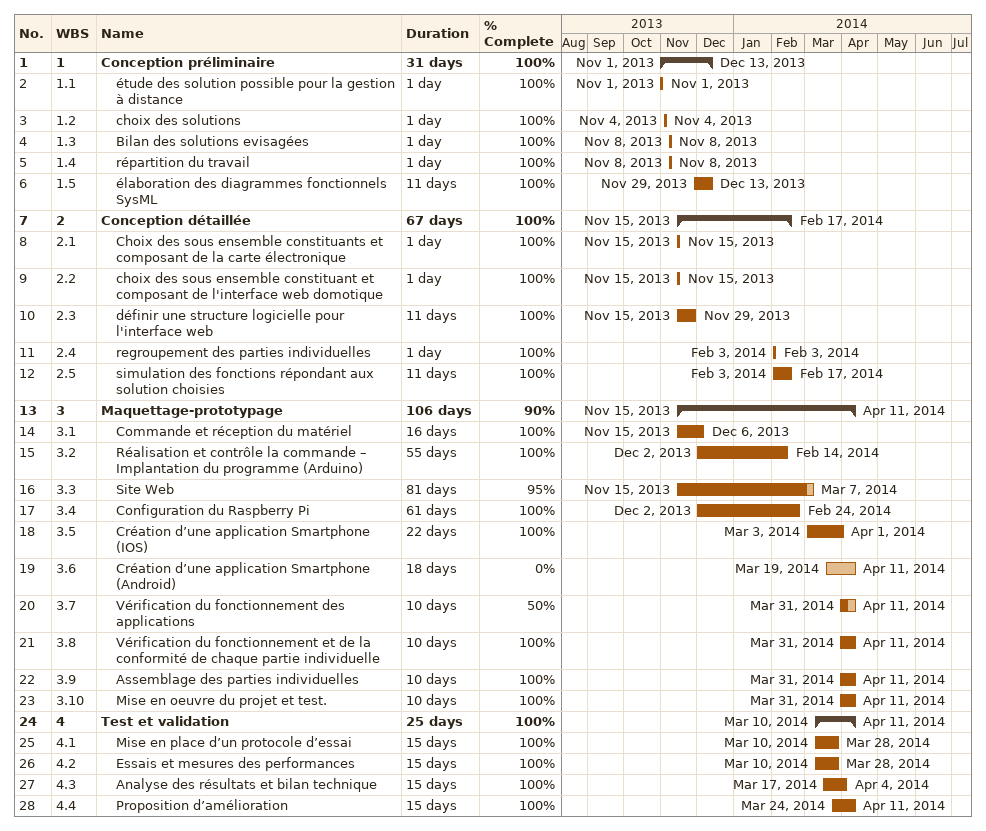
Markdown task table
| ID | WBS | Task | Duration | Start | Finish | % complete |
|---|---|---|---|---|---|---|
| 1 | 1 | **Conception préliminaire** | 31d | 2013-11-01 | 2013-12-13 | 100 |
| 2 | 1.1 | étude des solution possible pour la gestion à distance | 1d | 2013-11-01 | 2013-11-01 | 100 |
| 3 | 1.2 | choix des solutions | 1d | 2013-11-04 | 2013-11-04 | 100 |
| 4 | 1.3 | Bilan des solutions evisagées | 1d | 2013-11-08 | 2013-11-08 | 100 |
| 5 | 1.4 | répartition du travail | 1d | 2013-11-08 | 2013-11-08 | 100 |
| 6 | 1.5 | élaboration des diagrammes fonctionnels SysML | 11d | 2013-11-29 | 2013-12-13 | 100 |
| 7 | 2 | **Conception détaillée** | 67d | 2013-11-15 | 2014-02-17 | 100 |
| 8 | 2.1 | Choix des sous ensemble constituants et composant de la carte électronique | 1d | 2013-11-15 | 2013-11-15 | 100 |
| 9 | 2.2 | choix des sous ensemble constituant et composant de l'interface web domotique | 1d | 2013-11-15 | 2013-11-15 | 100 |
| 10 | 2.3 | définir une structure logicielle pour l'interface web | 11d | 2013-11-15 | 2013-11-29 | 100 |
| 11 | 2.4 | regroupement des parties individuelles | 1d | 2014-02-03 | 2014-02-03 | 100 |
| 12 | 2.5 | simulation des fonctions répondant aux solution choisies | 11d | 2014-02-03 | 2014-02-17 | 100 |
| 13 | 3 | **Maquettage-prototypage** | 106d | 2013-11-15 | 2014-04-11 | 90 |
| 14 | 3.1 | Commande et réception du matériel | 16d | 2013-11-15 | 2013-12-06 | 100 |
| 15 | 3.2 | Réalisation et contrôle la commande – Implantation du programme (Arduino) | 55d | 2013-12-02 | 2014-02-14 | 100 |
| 16 | 3.3 | Site Web | 81d | 2013-11-15 | 2014-03-07 | 95 |
| 17 | 3.4 | Configuration du Raspberry Pi | 61d | 2013-12-02 | 2014-02-24 | 100 |
| 18 | 3.5 | Création d’une application Smartphone (IOS) | 22d | 2014-03-03 | 2014-04-01 | 100 |
| 19 | 3.6 | Création d’une application Smartphone (Android) | 18d | 2014-03-19 | 2014-04-11 | 0 |
| 20 | 3.7 | Vérification du fonctionnement des applications | 10d | 2014-03-31 | 2014-04-11 | 50 |
| 21 | 3.8 | Vérification du fonctionnement et de la conformité de chaque partie individuelle | 10d | 2014-03-31 | 2014-04-11 | 100 |
| 22 | 3.9 | Assemblage des parties individuelles | 10d | 2014-03-31 | 2014-04-11 | 100 |
| 23 | 3.10 | Mise en oeuvre du projet et test. | 10d | 2014-03-31 | 2014-04-11 | 100 |
| 24 | 4 | **Test et validation** | 25d | 2014-03-10 | 2014-04-11 | 100 |
| 25 | 4.1 | Mise en place d’un protocole d’essai | 15d | 2014-03-10 | 2014-03-28 | 100 |
| 26 | 4.2 | Essais et mesures des performances | 15d | 2014-03-10 | 2014-03-28 | 100 |
| 27 | 4.3 | Analyse des résultats et bilan technique | 15d | 2014-03-17 | 2014-04-04 | 100 |
| 28 | 4.4 | Proposition d’amélioration | 15d | 2014-03-24 | 2014-04-11 | 100 |
